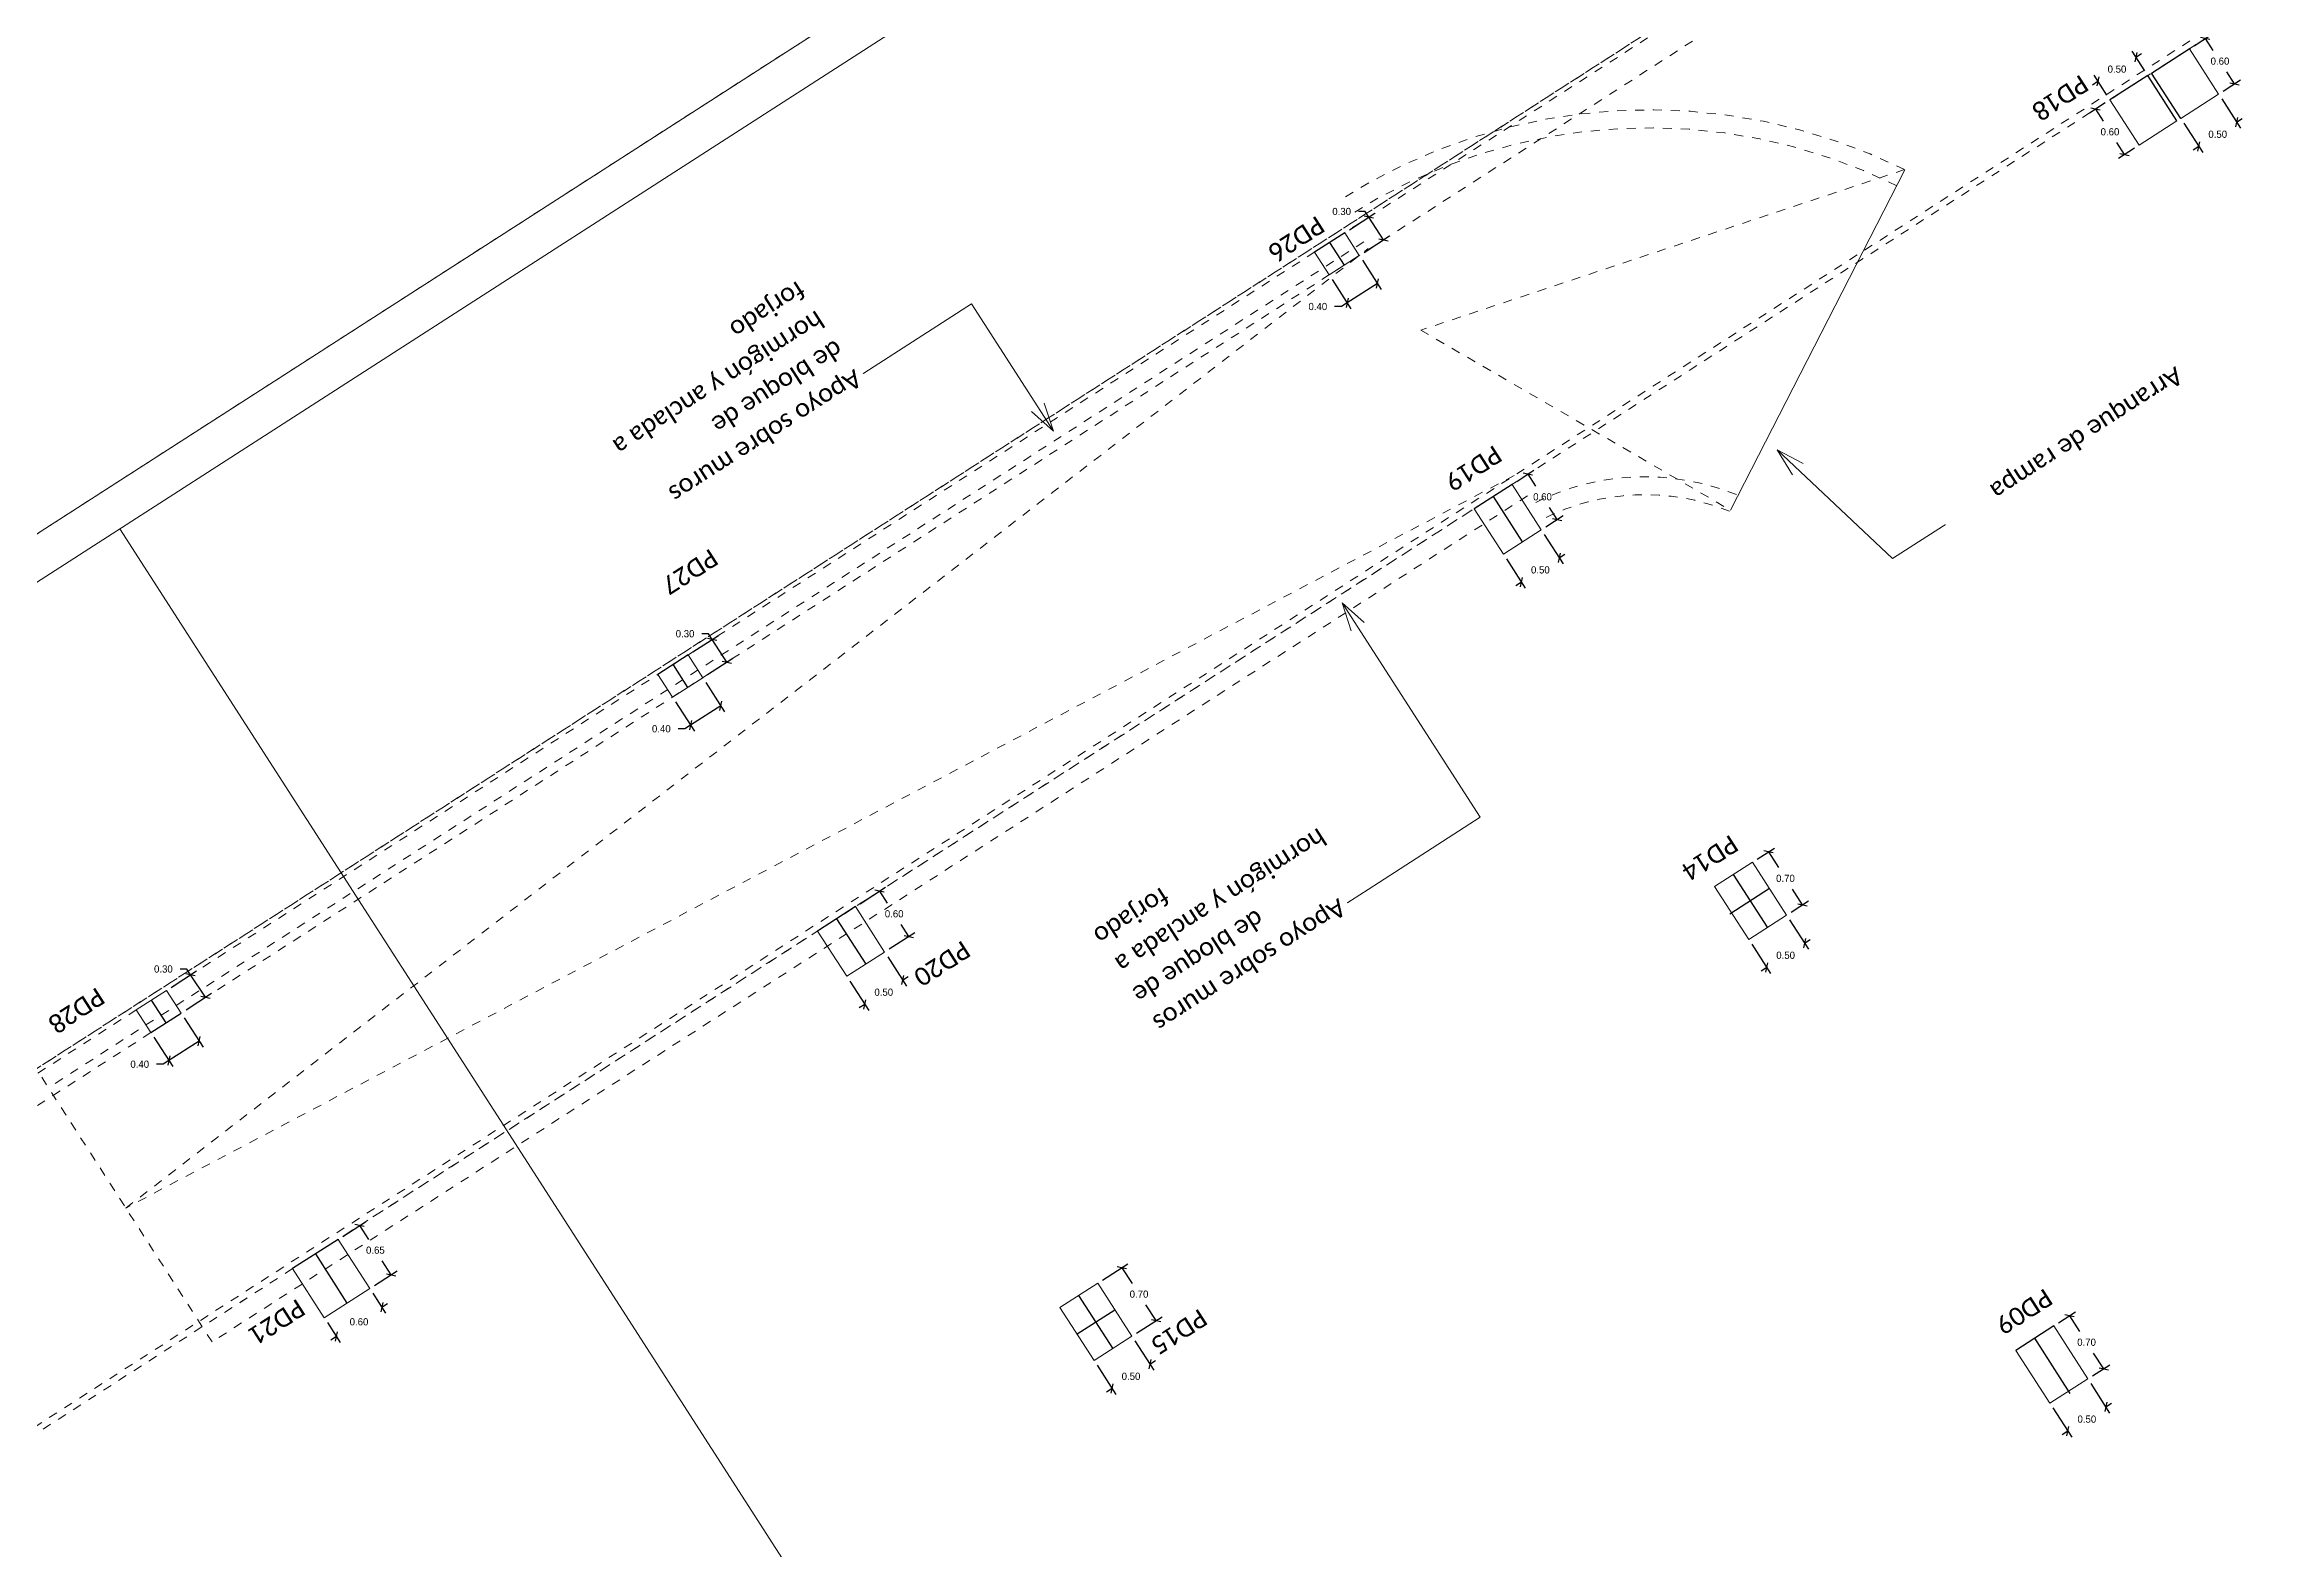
# Model space of a CAD drawing. Header units: metres. Extents: x 448 to 592, y 494 to 631.
# Drawn here: x 467.56 to 492.28, y 574.95 to 591.69 of the extents above; entities that cross this region are included whole.
import ezdxf

# ---------------------------------------------------------------- set-up
doc = ezdxf.new("R2010")
doc.units = ezdxf.units.M
doc.linetypes.add('Trazo general', pattern=[0.001875, 0.00125, -0.000625])
for name, color, linetype, lineweight, true_color in [('0-AR-TXT-1', 5, 'Continuous', 5, 0x0000ff), ('00-AUX-5', 7, 'Trazo general', 5, 0xa80000), ('00-AUX-6', 5, 'Trazo general', 5, 0x0000ff), ('00-AUX-7', 7, 'Continuous', 25, 0xff8000)]:
    doc.layers.add(name, color=color, linetype=linetype, lineweight=lineweight, true_color=true_color)
for name, color, linetype, lineweight in [('00-AUX-1', 7, 'Trazo general', 5), ('00-AUX-2', 7, 'Continuous', 5), ('1-AR-PILARES', 7, 'Continuous', 5), ('1-AR-VISTA', 7, 'Continuous', 5), ('SECC_COTAS', 255, 'Continuous', 9)]:
    doc.layers.add(name, color=color, linetype=linetype, lineweight=lineweight)
doc.styles.add('Calibri', font='calibri.ttf', dxfattribs={"height": 0.2})
doc.dimstyles.get("Standard").update_dxf_attribs({"dimtxt": 0.18, "dimasz": 0.18, "dimexe": 0.18, "dimexo": 0.0625, "dimgap": 0.09, "dimtad": 0, "dimtih": 1, "dimtoh": 1, "dimzin": 0, "dimdsep": 46, "dimtxsty": 'Standard', "dimcen": 0.09, "dimadec": 0, "dimazin": 0, "dimtfac": 1, "dimtdec": 4, "dimtofl": 0, "dimtmove": 0, "dimatfit": 3, "dimfxl": 1, "dimtolj": 1, "dimtzin": 0, "dimarcsym": 0})

# ---------------------------------------------------------------- blocks, each defined once
blk = doc.blocks.new('_Oblique')
at = {"color": 0, "linetype": 'ByBlock', "lineweight": -2}
blk.add_line((-0.5, -0.5), (0.5, 0.5), dxfattribs=at)
blk = doc.blocks.new('*D494')
at = {"layer": 'Defpoints', "color": 0, "transparency": 16777216}
for p in [(471.178, 577.848), (471.311, 577.64), (470.673, 577.524)]:
    blk.add_point(p, dxfattribs=at)
at = {"layer": 'SECC_COTAS', "color": 0, "lineweight": -2, "transparency": 16777216}
for p, q in [((471.211, 577.796), (471.355, 577.573)), ((471.311, 577.64), (471.375, 577.681)), ((470.707, 577.471), (470.85, 577.248)), ((470.807, 577.315), (470.744, 577.275))]:
    blk.add_line(p, q, dxfattribs=at)
at = {"layer": 'SECC_COTAS', "color": 0, "lineweight": -2, "transparency": 16777216, "xscale": 0.075, "yscale": 0.075, "zscale": 0.075}
for p, rotation in [((471.311, 577.64), 212.7553275663712), ((470.807, 577.315), 32.75532756637118)]:
    blk.add_blockref('_Oblique', p, dxfattribs=dict(at, rotation=rotation))
at = {"layer": 'SECC_COTAS', "color": 0, "transparency": 16777216, "insert": (471.059, 577.478), "char_height": 0.08, "attachment_point": 5}
blk.add_mtext('\\A1;0.60', dxfattribs=at)
blk = doc.blocks.new('*D495')
at = {"layer": 'Defpoints', "color": 0, "transparency": 16777216}
for p in [(470.826, 578.395), (471.065, 578.549), (471.178, 577.848)]:
    blk.add_point(p, dxfattribs=at)
at = {"layer": 'SECC_COTAS', "color": 0, "lineweight": -2, "transparency": 16777216}
for p, q in [((470.878, 578.429), (471.132, 578.592)), ((471.065, 578.549), (471.164, 578.395)), ((471.417, 578.002), (471.318, 578.155)), ((471.23, 577.882), (471.484, 578.045))]:
    blk.add_line(p, q, dxfattribs=at)
at = {"layer": 'SECC_COTAS', "color": 0, "lineweight": -2, "transparency": 16777216, "xscale": 0.075, "yscale": 0.075, "zscale": 0.075}
for p, rotation in [((471.065, 578.549), 122.7553275675542), ((471.417, 578.002), 302.7553275675542)]:
    blk.add_blockref('_Oblique', p, dxfattribs=dict(at, rotation=rotation))
at = {"layer": 'SECC_COTAS', "color": 0, "transparency": 16777216, "insert": (471.241, 578.275), "char_height": 0.08, "attachment_point": 5}
blk.add_mtext('\\A1;0.65', dxfattribs=at)
blk = doc.blocks.new('*D498')
at = {"layer": 'Defpoints', "color": 0, "transparency": 16777216}
for p in [(469.082, 580.912), (468.745, 580.695), (468.946, 580.384)]:
    blk.add_point(p, dxfattribs=at)
at = {"layer": 'SECC_COTAS', "color": 0, "lineweight": -2, "transparency": 16777216}
for p, q in [((469.116, 580.859), (469.325, 580.533)), ((468.779, 580.643), (468.989, 580.317)), ((469.282, 580.6), (468.946, 580.384)), ((468.883, 580.343), (468.808, 580.343)), ((468.946, 580.384), (468.883, 580.343))]:
    blk.add_line(p, q, dxfattribs=at)
at = {"layer": 'SECC_COTAS', "color": 0, "lineweight": -2, "transparency": 16777216, "xscale": 0.075, "yscale": 0.075, "zscale": 0.075}
for p, rotation in [((469.282, 580.6), 32.75532757223114), ((468.946, 580.384), 212.7553275722312)]:
    blk.add_blockref('_Oblique', p, dxfattribs=dict(at, rotation=rotation))
at = {"layer": 'SECC_COTAS', "color": 0, "transparency": 16777216, "insert": (468.621, 580.343), "char_height": 0.08, "attachment_point": 5}
blk.add_mtext('\\A1;0.40', dxfattribs=at)
blk = doc.blocks.new('*D499')
at = {"layer": 'Defpoints', "color": 0, "transparency": 16777216}
for p in [(469.186, 581.339), (468.919, 581.164), (469.084, 580.913)]:
    blk.add_point(p, dxfattribs=at)
at = {"layer": 'SECC_COTAS', "color": 0, "lineweight": -2, "transparency": 16777216}
for p, q in [((468.972, 581.198), (469.253, 581.383)), ((469.145, 581.402), (469.07, 581.402)), ((469.186, 581.339), (469.145, 581.402)), ((469.351, 581.088), (469.186, 581.339)), ((469.136, 580.947), (469.418, 581.132))]:
    blk.add_line(p, q, dxfattribs=at)
at = {"layer": 'SECC_COTAS', "color": 0, "lineweight": -2, "transparency": 16777216, "xscale": 0.075, "yscale": 0.075, "zscale": 0.075}
for p, rotation in [((469.186, 581.339), 123.2327822222392), ((469.351, 581.088), 303.2327822222392)]:
    blk.add_blockref('_Oblique', p, dxfattribs=dict(at, rotation=rotation))
at = {"layer": 'SECC_COTAS', "color": 0, "transparency": 16777216, "insert": (468.884, 581.402), "char_height": 0.08, "attachment_point": 5}
blk.add_mtext('\\A1;0.30', dxfattribs=at)
blk = doc.blocks.new('*D500')
at = {"layer": 'Defpoints', "color": 0, "transparency": 16777216}
for p in [(474.88, 584.642), (474.544, 584.426), (474.744, 584.115)]:
    blk.add_point(p, dxfattribs=at)
at = {"layer": 'SECC_COTAS', "color": 0, "lineweight": -2, "transparency": 16777216}
for p, q in [((474.914, 584.59), (475.124, 584.264)), ((474.578, 584.373), (474.788, 584.047)), ((475.081, 584.331), (474.744, 584.115)), ((474.681, 584.074), (474.606, 584.074)), ((474.744, 584.115), (474.681, 584.074))]:
    blk.add_line(p, q, dxfattribs=at)
at = {"layer": 'SECC_COTAS', "color": 0, "lineweight": -2, "transparency": 16777216, "xscale": 0.075, "yscale": 0.075, "zscale": 0.075}
for p, rotation in [((475.081, 584.331), 32.75532757223114), ((474.744, 584.115), 212.7553275722312)]:
    blk.add_blockref('_Oblique', p, dxfattribs=dict(at, rotation=rotation))
at = {"layer": 'SECC_COTAS', "color": 0, "transparency": 16777216, "insert": (474.42, 584.074), "char_height": 0.08, "attachment_point": 5}
blk.add_mtext('\\A1;0.40', dxfattribs=at)
blk = doc.blocks.new('*D501')
at = {"layer": 'Defpoints', "color": 0, "transparency": 16777216}
for p in [(474.987, 585.067), (474.718, 584.895), (474.88, 584.642)]:
    blk.add_point(p, dxfattribs=at)
at = {"layer": 'SECC_COTAS', "color": 0, "lineweight": -2, "transparency": 16777216}
for p, q in [((474.771, 584.929), (475.054, 585.111)), ((474.946, 585.131), (474.871, 585.131)), ((474.987, 585.067), (474.946, 585.131)), ((475.149, 584.815), (474.987, 585.067)), ((474.933, 584.676), (475.216, 584.858))]:
    blk.add_line(p, q, dxfattribs=at)
at = {"layer": 'SECC_COTAS', "color": 0, "lineweight": -2, "transparency": 16777216, "xscale": 0.075, "yscale": 0.075, "zscale": 0.075}
for p, rotation in [((474.987, 585.067), 122.7553275663535), ((475.149, 584.815), 302.7553275663535)]:
    blk.add_blockref('_Oblique', p, dxfattribs=dict(at, rotation=rotation))
at = {"layer": 'SECC_COTAS', "color": 0, "transparency": 16777216, "insert": (474.684, 585.131), "char_height": 0.08, "attachment_point": 5}
blk.add_mtext('\\A1;0.30', dxfattribs=at)
blk = doc.blocks.new('*D503')
at = {"layer": 'Defpoints', "color": 0, "transparency": 16777216}
for p in [(476.903, 581.591), (476.482, 581.321), (476.683, 581.009)]:
    blk.add_point(p, dxfattribs=at)
at = {"layer": 'SECC_COTAS', "color": 0, "lineweight": -2, "transparency": 16777216}
for p, q in [((476.937, 581.539), (477.147, 581.212)), ((477.103, 581.28), (477.166, 581.32)), ((476.516, 581.268), (476.726, 580.942)), ((476.683, 581.009), (476.62, 580.969))]:
    blk.add_line(p, q, dxfattribs=at)
at = {"layer": 'SECC_COTAS', "color": 0, "lineweight": -2, "transparency": 16777216, "xscale": 0.075, "yscale": 0.075, "zscale": 0.075}
for p, rotation in [((477.103, 581.28), 212.7553275710644), ((476.683, 581.009), 32.75532757106439)]:
    blk.add_blockref('_Oblique', p, dxfattribs=dict(at, rotation=rotation))
at = {"layer": 'SECC_COTAS', "color": 0, "transparency": 16777216, "insert": (476.893, 581.144), "char_height": 0.08, "attachment_point": 5}
blk.add_mtext('\\A1;0.50', dxfattribs=at)
blk = doc.blocks.new('*D504')
at = {"layer": 'Defpoints', "color": 0, "transparency": 16777216}
for p in [(476.578, 582.096), (476.847, 582.268), (476.903, 581.591)]:
    blk.add_point(p, dxfattribs=at)
at = {"layer": 'SECC_COTAS', "color": 0, "lineweight": -2, "transparency": 16777216}
for p, q in [((476.631, 582.129), (476.914, 582.312)), ((476.847, 582.268), (476.932, 582.136)), ((477.171, 581.764), (477.086, 581.896)), ((476.955, 581.625), (477.239, 581.807))]:
    blk.add_line(p, q, dxfattribs=at)
at = {"layer": 'SECC_COTAS', "color": 0, "lineweight": -2, "transparency": 16777216, "xscale": 0.075, "yscale": 0.075, "zscale": 0.075}
for p, rotation in [((476.847, 582.268), 122.7553275663469), ((477.171, 581.764), 302.7553275663469)]:
    blk.add_blockref('_Oblique', p, dxfattribs=dict(at, rotation=rotation))
at = {"layer": 'SECC_COTAS', "color": 0, "transparency": 16777216, "insert": (477.009, 582.016), "char_height": 0.08, "attachment_point": 5}
blk.add_mtext('\\A1;0.60', dxfattribs=at)
blk = doc.blocks.new('*D505')
at = {"layer": 'Defpoints', "color": 0, "transparency": 16777216}
for p in [(479.651, 577.319), (479.231, 577.048), (479.431, 576.737)]:
    blk.add_point(p, dxfattribs=at)
at = {"layer": 'SECC_COTAS', "color": 0, "lineweight": -2, "transparency": 16777216}
for p, q in [((479.685, 577.266), (479.895, 576.94)), ((479.265, 576.996), (479.475, 576.67)), ((479.852, 577.007), (479.915, 577.048)), ((479.431, 576.737), (479.368, 576.696))]:
    blk.add_line(p, q, dxfattribs=at)
at = {"layer": 'SECC_COTAS', "color": 0, "lineweight": -2, "transparency": 16777216, "xscale": 0.075, "yscale": 0.075, "zscale": 0.075}
for p, rotation in [((479.852, 577.007), 212.7553275710644), ((479.431, 576.737), 32.75532757106439)]:
    blk.add_blockref('_Oblique', p, dxfattribs=dict(at, rotation=rotation))
at = {"layer": 'SECC_COTAS', "color": 0, "transparency": 16777216, "insert": (479.642, 576.872), "char_height": 0.08, "attachment_point": 5}
blk.add_mtext('\\A1;0.50', dxfattribs=at)
blk = doc.blocks.new('*D506')
at = {"layer": 'Defpoints', "color": 0, "transparency": 16777216}
for p in [(479.273, 577.908), (479.541, 578.08), (479.651, 577.319)]:
    blk.add_point(p, dxfattribs=at)
at = {"layer": 'SECC_COTAS', "color": 0, "lineweight": -2, "transparency": 16777216}
for p, q in [((479.325, 577.941), (479.608, 578.124)), ((479.541, 578.08), (479.653, 577.906)), ((479.92, 577.492), (479.808, 577.666)), ((479.704, 577.353), (479.987, 577.535))]:
    blk.add_line(p, q, dxfattribs=at)
at = {"layer": 'SECC_COTAS', "color": 0, "lineweight": -2, "transparency": 16777216, "xscale": 0.075, "yscale": 0.075, "zscale": 0.075}
for p, rotation in [((479.541, 578.08), 122.755327566357), ((479.92, 577.492), 302.755327566357)]:
    blk.add_blockref('_Oblique', p, dxfattribs=dict(at, rotation=rotation))
at = {"layer": 'SECC_COTAS', "color": 0, "transparency": 16777216, "insert": (479.731, 577.786), "char_height": 0.08, "attachment_point": 5}
blk.add_mtext('\\A1;0.70', dxfattribs=at)
blk = doc.blocks.new('*D529')
at = {"layer": 'Defpoints', "color": 0, "transparency": 16777216}
for p in [(482.18, 589.339), (481.844, 589.122), (482.044, 588.811)]:
    blk.add_point(p, dxfattribs=at)
at = {"layer": 'SECC_COTAS', "color": 0, "lineweight": -2, "transparency": 16777216}
for p, q in [((482.214, 589.286), (482.424, 588.96)), ((481.878, 589.07), (482.087, 588.744)), ((482.381, 589.027), (482.044, 588.811)), ((481.981, 588.77), (481.906, 588.77)), ((482.044, 588.811), (481.981, 588.77))]:
    blk.add_line(p, q, dxfattribs=at)
at = {"layer": 'SECC_COTAS', "color": 0, "lineweight": -2, "transparency": 16777216, "xscale": 0.075, "yscale": 0.075, "zscale": 0.075}
for p, rotation in [((482.381, 589.027), 32.75532757223114), ((482.044, 588.811), 212.7553275722312)]:
    blk.add_blockref('_Oblique', p, dxfattribs=dict(at, rotation=rotation))
at = {"layer": 'SECC_COTAS', "color": 0, "transparency": 16777216, "insert": (481.719, 588.77), "char_height": 0.08, "attachment_point": 5}
blk.add_mtext('\\A1;0.40', dxfattribs=at)
blk = doc.blocks.new('*D530')
at = {"layer": 'Defpoints', "color": 0, "transparency": 16777216}
for p in [(482.286, 589.764), (482.018, 589.591), (482.18, 589.339)]:
    blk.add_point(p, dxfattribs=at)
at = {"layer": 'SECC_COTAS', "color": 0, "lineweight": -2, "transparency": 16777216}
for p, q in [((482.07, 589.625), (482.354, 589.807)), ((482.246, 589.827), (482.171, 589.827)), ((482.286, 589.764), (482.246, 589.827)), ((482.449, 589.511), (482.286, 589.764)), ((482.233, 589.373), (482.516, 589.555))]:
    blk.add_line(p, q, dxfattribs=at)
at = {"layer": 'SECC_COTAS', "color": 0, "lineweight": -2, "transparency": 16777216, "xscale": 0.075, "yscale": 0.075, "zscale": 0.075}
for p, rotation in [((482.286, 589.764), 122.7553275663535), ((482.449, 589.511), 302.7553275663535)]:
    blk.add_blockref('_Oblique', p, dxfattribs=dict(at, rotation=rotation))
at = {"layer": 'SECC_COTAS', "color": 0, "transparency": 16777216, "insert": (481.984, 589.827), "char_height": 0.08, "attachment_point": 5}
blk.add_mtext('\\A1;0.30', dxfattribs=at)
blk = doc.blocks.new('*D545')
at = {"layer": 'Defpoints', "color": 0, "transparency": 16777216}
for p in [(484.203, 586.287), (483.782, 586.017), (483.983, 585.705)]:
    blk.add_point(p, dxfattribs=at)
at = {"layer": 'SECC_COTAS', "color": 0, "lineweight": -2, "transparency": 16777216}
for p, q in [((484.237, 586.235), (484.446, 585.909)), ((484.403, 585.976), (484.466, 586.017)), ((483.816, 585.964), (484.026, 585.638)), ((483.983, 585.705), (483.919, 585.665))]:
    blk.add_line(p, q, dxfattribs=at)
at = {"layer": 'SECC_COTAS', "color": 0, "lineweight": -2, "transparency": 16777216, "xscale": 0.075, "yscale": 0.075, "zscale": 0.075}
for p, rotation in [((484.403, 585.976), 212.7553275710534), ((483.983, 585.705), 32.7553275710535)]:
    blk.add_blockref('_Oblique', p, dxfattribs=dict(at, rotation=rotation))
at = {"layer": 'SECC_COTAS', "color": 0, "transparency": 16777216, "insert": (484.193, 585.841), "char_height": 0.08, "attachment_point": 5}
blk.add_mtext('\\A1;0.50', dxfattribs=at)
blk = doc.blocks.new('*D546')
at = {"layer": 'Defpoints', "color": 0, "transparency": 16777216}
for p in [(483.878, 586.792), (484.055, 586.906), (484.203, 586.287)]:
    blk.add_point(p, dxfattribs=at)
at = {"layer": 'SECC_COTAS', "color": 0, "lineweight": -2, "transparency": 16777216}
for p, q in [((483.931, 586.826), (484.122, 586.949)), ((484.055, 586.906), (484.14, 586.774)), ((484.38, 586.401), (484.295, 586.534)), ((484.255, 586.321), (484.447, 586.445))]:
    blk.add_line(p, q, dxfattribs=at)
at = {"layer": 'SECC_COTAS', "color": 0, "lineweight": -2, "transparency": 16777216, "xscale": 0.075, "yscale": 0.075, "zscale": 0.075}
for p, rotation in [((484.055, 586.906), 122.7553275663605), ((484.38, 586.401), 302.7553275663605)]:
    blk.add_blockref('_Oblique', p, dxfattribs=dict(at, rotation=rotation))
at = {"layer": 'SECC_COTAS', "color": 0, "transparency": 16777216, "insert": (484.217, 586.654), "char_height": 0.08, "attachment_point": 5}
blk.add_mtext('\\A1;0.60', dxfattribs=at)
blk = doc.blocks.new('*D547')
at = {"layer": 'Defpoints', "color": 0, "transparency": 16777216}
for p in [(486.93, 582.002), (486.51, 581.731), (486.71, 581.42)]:
    blk.add_point(p, dxfattribs=at)
at = {"layer": 'SECC_COTAS', "color": 0, "lineweight": -2, "transparency": 16777216}
for p, q in [((486.964, 581.949), (487.174, 581.623)), ((486.544, 581.679), (486.753, 581.352)), ((487.131, 581.69), (487.194, 581.731)), ((486.71, 581.42), (486.647, 581.379))]:
    blk.add_line(p, q, dxfattribs=at)
at = {"layer": 'SECC_COTAS', "color": 0, "lineweight": -2, "transparency": 16777216, "xscale": 0.075, "yscale": 0.075, "zscale": 0.075}
for p, rotation in [((487.131, 581.69), 212.7553275710534), ((486.71, 581.42), 32.7553275710535)]:
    blk.add_blockref('_Oblique', p, dxfattribs=dict(at, rotation=rotation))
at = {"layer": 'SECC_COTAS', "color": 0, "transparency": 16777216, "insert": (486.92, 581.555), "char_height": 0.08, "attachment_point": 5}
blk.add_mtext('\\A1;0.50', dxfattribs=at)
blk = doc.blocks.new('*D548')
at = {"layer": 'Defpoints', "color": 0, "transparency": 16777216}
for p in [(486.551, 582.59), (486.729, 582.704), (486.93, 582.002)]:
    blk.add_point(p, dxfattribs=at)
at = {"layer": 'SECC_COTAS', "color": 0, "lineweight": -2, "transparency": 16777216}
for p, q in [((486.604, 582.624), (486.796, 582.748)), ((486.729, 582.704), (486.841, 582.53)), ((486.983, 582.035), (487.175, 582.159)), ((487.107, 582.116), (486.995, 582.29))]:
    blk.add_line(p, q, dxfattribs=at)
at = {"layer": 'SECC_COTAS', "color": 0, "lineweight": -2, "transparency": 16777216, "xscale": 0.075, "yscale": 0.075, "zscale": 0.075}
for p, rotation in [((486.729, 582.704), 122.7553275662403), ((487.107, 582.116), 302.7553275662403)]:
    blk.add_blockref('_Oblique', p, dxfattribs=dict(at, rotation=rotation))
at = {"layer": 'SECC_COTAS', "color": 0, "transparency": 16777216, "insert": (486.918, 582.41), "char_height": 0.08, "attachment_point": 5}
blk.add_mtext('\\A1;0.70', dxfattribs=at)
blk = doc.blocks.new('*D549')
at = {"layer": 'Defpoints', "color": 0, "transparency": 16777216}
for p in [(490.279, 576.843), (489.858, 576.573), (490.059, 576.261)]:
    blk.add_point(p, dxfattribs=at)
at = {"layer": 'SECC_COTAS', "color": 0, "lineweight": -2, "transparency": 16777216}
for p, q in [((490.313, 576.791), (490.522, 576.464)), ((489.892, 576.52), (490.102, 576.194)), ((490.479, 576.532), (490.542, 576.572)), ((490.059, 576.261), (489.995, 576.221))]:
    blk.add_line(p, q, dxfattribs=at)
at = {"layer": 'SECC_COTAS', "color": 0, "lineweight": -2, "transparency": 16777216, "xscale": 0.075, "yscale": 0.075, "zscale": 0.075}
for p, rotation in [((490.479, 576.532), 212.7553275710534), ((490.059, 576.261), 32.7553275710535)]:
    blk.add_blockref('_Oblique', p, dxfattribs=dict(at, rotation=rotation))
at = {"layer": 'SECC_COTAS', "color": 0, "transparency": 16777216, "insert": (490.269, 576.396), "char_height": 0.08, "attachment_point": 5}
blk.add_mtext('\\A1;0.50', dxfattribs=at)
blk = doc.blocks.new('*D550')
at = {"layer": 'Defpoints', "color": 0, "transparency": 16777216}
for p in [(489.9, 577.432), (490.077, 577.546), (490.279, 576.843)]:
    blk.add_point(p, dxfattribs=at)
at = {"layer": 'SECC_COTAS', "color": 0, "lineweight": -2, "transparency": 16777216}
for p, q in [((489.953, 577.466), (490.144, 577.589)), ((490.077, 577.546), (490.189, 577.371)), ((490.456, 576.957), (490.344, 577.131)), ((490.331, 576.877), (490.523, 577))]:
    blk.add_line(p, q, dxfattribs=at)
at = {"layer": 'SECC_COTAS', "color": 0, "lineweight": -2, "transparency": 16777216, "xscale": 0.075, "yscale": 0.075, "zscale": 0.075}
for p, rotation in [((490.077, 577.546), 122.7553275663616), ((490.456, 576.957), 302.7553275663616)]:
    blk.add_blockref('_Oblique', p, dxfattribs=dict(at, rotation=rotation))
at = {"layer": 'SECC_COTAS', "color": 0, "transparency": 16777216, "insert": (490.266, 577.251), "char_height": 0.08, "attachment_point": 5}
blk.add_mtext('\\A1;0.70', dxfattribs=at)
blk = doc.blocks.new('*D563')
at = {"layer": 'Defpoints', "color": 0, "transparency": 16777216}
for p in [(491.734, 591.133), (491.313, 590.862), (491.514, 590.551)]:
    blk.add_point(p, dxfattribs=at)
at = {"layer": 'SECC_COTAS', "color": 0, "lineweight": -2, "transparency": 16777216}
for p, q in [((491.768, 591.08), (491.977, 590.754)), ((491.347, 590.809), (491.557, 590.483)), ((491.934, 590.821), (491.997, 590.862)), ((491.514, 590.551), (491.451, 590.51))]:
    blk.add_line(p, q, dxfattribs=at)
at = {"layer": 'SECC_COTAS', "color": 0, "lineweight": -2, "transparency": 16777216, "xscale": 0.075, "yscale": 0.075, "zscale": 0.075}
for p, rotation in [((491.934, 590.821), 212.7553275710534), ((491.514, 590.551), 32.7553275710535)]:
    blk.add_blockref('_Oblique', p, dxfattribs=dict(at, rotation=rotation))
at = {"layer": 'SECC_COTAS', "color": 0, "transparency": 16777216, "insert": (491.724, 590.686), "char_height": 0.08, "attachment_point": 5}
blk.add_mtext('\\A1;0.50', dxfattribs=at)
blk = doc.blocks.new('*D564')
at = {"layer": 'Defpoints', "color": 0, "transparency": 16777216}
for p in [(491.586, 591.751), (491.409, 591.637), (491.734, 591.133)]:
    blk.add_point(p, dxfattribs=at)
at = {"layer": 'SECC_COTAS', "color": 0, "lineweight": -2, "transparency": 16777216}
for p, q in [((491.462, 591.671), (491.654, 591.794)), ((491.586, 591.751), (491.671, 591.619)), ((491.786, 591.166), (491.978, 591.29)), ((491.911, 591.246), (491.826, 591.379))]:
    blk.add_line(p, q, dxfattribs=at)
at = {"layer": 'SECC_COTAS', "color": 0, "lineweight": -2, "transparency": 16777216, "xscale": 0.075, "yscale": 0.075, "zscale": 0.075}
for p, rotation in [((491.586, 591.751), 122.7553275663605), ((491.911, 591.246), 302.7553275663605)]:
    blk.add_blockref('_Oblique', p, dxfattribs=dict(at, rotation=rotation))
at = {"layer": 'SECC_COTAS', "color": 0, "transparency": 16777216, "insert": (491.749, 591.499), "char_height": 0.08, "attachment_point": 5}
blk.add_mtext('\\A1;0.60', dxfattribs=at)
blk = doc.blocks.new('*D615')
at = {"layer": 'Defpoints', "color": 0, "transparency": 16777216}
for p in [(490.394, 591.275), (490.947, 591.34), (490.526, 591.069)]:
    blk.add_point(p, dxfattribs=at)
at = {"layer": 'SECC_COTAS', "color": 0, "lineweight": -2, "transparency": 16777216}
for p, q in [((490.913, 591.392), (490.771, 591.612)), ((490.814, 591.545), (490.877, 591.586)), ((490.394, 591.275), (490.331, 591.234)), ((490.492, 591.122), (490.351, 591.342))]:
    blk.add_line(p, q, dxfattribs=at)
at = {"layer": 'SECC_COTAS', "color": 0, "lineweight": -2, "transparency": 16777216, "xscale": 0.075, "yscale": 0.075, "zscale": 0.075}
for p, rotation in [((490.814, 591.545), 212.7553275710534), ((490.394, 591.275), 32.7553275710535)]:
    blk.add_blockref('_Oblique', p, dxfattribs=dict(at, rotation=rotation))
at = {"layer": 'SECC_COTAS', "color": 0, "transparency": 16777216, "insert": (490.604, 591.41), "char_height": 0.08, "attachment_point": 5}
blk.add_mtext('\\A1;0.50', dxfattribs=at)
blk = doc.blocks.new('*D616')
at = {"layer": 'Defpoints', "color": 0, "transparency": 16777216}
for p in [(490.364, 590.965), (490.526, 591.069), (490.851, 590.564)]:
    blk.add_point(p, dxfattribs=at)
at = {"layer": 'SECC_COTAS', "color": 0, "lineweight": -2, "transparency": 16777216}
for p, q in [((490.474, 591.035), (490.297, 590.922)), ((490.364, 590.965), (490.449, 590.833)), ((490.689, 590.46), (490.604, 590.593)), ((490.798, 590.531), (490.621, 590.417))]:
    blk.add_line(p, q, dxfattribs=at)
at = {"layer": 'SECC_COTAS', "color": 0, "lineweight": -2, "transparency": 16777216, "xscale": 0.075, "yscale": 0.075, "zscale": 0.075}
for p, rotation in [((490.364, 590.965), 122.7553275663376), ((490.689, 590.46), 302.7553275663376)]:
    blk.add_blockref('_Oblique', p, dxfattribs=dict(at, rotation=rotation))
at = {"layer": 'SECC_COTAS', "color": 0, "transparency": 16777216, "insert": (490.526, 590.713), "char_height": 0.08, "attachment_point": 5}
blk.add_mtext('\\A1;0.60', dxfattribs=at)

msp = doc.modelspace()

# ---------------------------------------------------------------- linework, layer by layer
at = {"layer": '0-AR-TXT-1'}
for p, q in [((477.868, 588.799), (476.62, 587.996)), ((478.779, 587.383), (477.868, 588.799)), ((478.779, 587.383), (478.535, 587.604)), ((478.779, 587.383), (478.678, 587.696)), ((486.826, 587.178), (487.115, 587.023)), ((486.826, 587.178), (486.998, 586.899)), ((486.826, 587.178), (488.11, 585.968)), ((488.913, 586.484), (489.188, 586.661)), ((488.11, 585.968), (488.913, 586.484)), ((481.99, 585.476), (482.234, 585.255)), ((481.99, 585.476), (482.091, 585.163)), ((481.99, 585.476), (483.525, 583.091)), ((483.525, 583.091), (482.277, 582.288)), ((482.277, 582.288), (481.999, 582.109))]:
    msp.add_line(p, q, dxfattribs=at)
at = {"layer": '00-AUX-1'}
for p, q in [((488.243, 590.293), (482.863, 588.508)), ((482.231, 589.49), (467.606, 580.082)), ((468.467, 578.744), (482.28, 589.414)), ((482.863, 588.508), (486.307, 586.506)), ((483.903, 586.891), (468.467, 578.744)), ((483.941, 586.833), (470.826, 578.395)), ((484.049, 586.664), (469.425, 577.255)), ((469.425, 577.255), (467.498, 580.25)), ((470.321, 578.07), (469.316, 577.424))]:
    msp.add_line(p, q, dxfattribs=at)
for centre, radius, start, end in [((485.404, 584.56), 6.398, 63.6549, 122.7553), ((485.404, 584.56), 6.198, 63.6549, 122.7553), ((485.352, 584.178), 2.7, 67.8049, 117.0162), ((485.352, 584.178), 2.5, 67.8049, 117.0162)]:
    msp.add_arc(centre, radius, start, end, dxfattribs=at)
at = {"layer": '00-AUX-2'}
for p, q in [((514.566, 616.536), (451.979, 576.27)), ((514.539, 615.984), (452.601, 576.135)), ((486.307, 586.506), (488.247, 590.291))]:
    msp.add_line(p, q, dxfattribs=at)
at = {"layer": '00-AUX-5'}
for p, q in [((495.814, 598.467), (468.919, 581.164)), ((495.977, 598.215), (469.084, 580.913)), ((468.583, 580.948), (462.305, 576.909)), ((468.745, 580.695), (462.467, 576.656))]:
    msp.add_line(p, q, dxfattribs=at)
at = {"layer": '00-AUX-6'}
for p, q in [((451.979, 576.27), (514.566, 616.536)), ((518.318, 613.004), (454.684, 572.065)), ((518.083, 612.853), (454.448, 571.914)), ((521.354, 610.986), (456.491, 569.256)), ((521.421, 610.946), (470.826, 578.395)), ((470.321, 578.07), (464.207, 574.137))]:
    msp.add_line(p, q, dxfattribs=at)
at = {"layer": '00-AUX-7', "color": 1}
for p, q in [((490.989, 591.367), (491.418, 591.643)), ((490.947, 591.34), (490.526, 591.069)), ((491.271, 590.835), (490.947, 591.34)), ((491.313, 590.862), (490.989, 591.367)), ((483.878, 586.792), (483.458, 586.521)), ((483.668, 586.657), (483.992, 586.152)), ((474.718, 584.895), (474.382, 584.678)), ((474.55, 584.787), (474.712, 584.534)), ((486.72, 581.866), (486.341, 582.455)), ((476.578, 582.096), (476.158, 581.825)), ((486.741, 582.296), (486.299, 582.012)), ((476.368, 581.96), (476.693, 581.456)), ((468.745, 580.695), (469.082, 580.912)), ((468.916, 580.805), (468.753, 581.057)), ((470.826, 578.395), (470.321, 578.07)), ((470.574, 578.233), (470.925, 577.686)), ((479.042, 577.343), (479.462, 577.613)), ((479.441, 577.184), (479.062, 577.772)), ((489.9, 577.432), (489.479, 577.161)), ((490.085, 576.683), (489.69, 577.297))]:
    msp.add_line(p, q, dxfattribs=at)
at = {"layer": '00-AUX-7'}
for p, q in [((482.018, 589.591), (481.681, 589.375)), ((481.85, 589.483), (482.012, 589.231)), ((470.828, 578.396), (470.826, 578.395))]:
    msp.add_line(p, q, dxfattribs=at)
at = {"layer": '1-AR-PILARES'}
for p, q in [((491.409, 591.637), (490.989, 591.367)), ((491.734, 591.133), (491.409, 591.637)), ((490.947, 591.34), (490.526, 591.069)), ((491.271, 590.835), (490.947, 591.34)), ((490.989, 591.367), (491.313, 590.862)), ((490.526, 591.069), (490.851, 590.564)), ((491.313, 590.862), (491.734, 591.133)), ((490.851, 590.564), (491.271, 590.835)), ((482.018, 589.591), (481.681, 589.375)), ((482.18, 589.339), (482.018, 589.591)), ((481.681, 589.375), (481.844, 589.122)), ((481.844, 589.122), (482.18, 589.339)), ((483.878, 586.792), (483.458, 586.521)), ((484.203, 586.287), (483.878, 586.792)), ((483.458, 586.521), (483.782, 586.017)), ((483.782, 586.017), (484.203, 586.287)), ((474.88, 584.642), (474.718, 584.895)), ((474.382, 584.678), (474.544, 584.426)), ((474.544, 584.426), (474.88, 584.642)), ((486.551, 582.59), (486.131, 582.32)), ((486.93, 582.002), (486.551, 582.59)), ((486.131, 582.32), (486.51, 581.731)), ((476.903, 581.591), (476.578, 582.096)), ((476.158, 581.825), (476.482, 581.321)), ((486.51, 581.731), (486.93, 582.002)), ((476.482, 581.321), (476.903, 581.591)), ((468.919, 581.164), (468.583, 580.948)), ((469.082, 580.912), (468.919, 581.164)), ((468.583, 580.948), (468.745, 580.695)), ((471.178, 577.848), (470.826, 578.395)), ((470.321, 578.07), (470.673, 577.524)), ((479.273, 577.908), (478.852, 577.637)), ((479.651, 577.319), (479.273, 577.908)), ((470.673, 577.524), (471.178, 577.848)), ((478.852, 577.637), (479.231, 577.048)), ((489.9, 577.432), (489.479, 577.161)), ((490.279, 576.843), (489.9, 577.432)), ((479.231, 577.048), (479.651, 577.319)), ((489.479, 577.161), (489.858, 576.573)), ((489.858, 576.573), (490.279, 576.843))]:
    msp.add_line(p, q, dxfattribs=at)
at = {"layer": '1-AR-VISTA'}
for p, q in [((514.539, 615.984), (452.601, 576.135)), ((506.34, 527.326), (468.399, 586.299))]:
    msp.add_line(p, q, dxfattribs=at)

# ---------------------------------------------------------------- dimensions: what is measured, and where the dimension line sits
at = {"layer": 'SECC_COTAS'}
for p1, p2, distance, picture, middle in [((491.734, 591.133), (491.409, 591.637), -0.211, '*D564', (491.749, 591.499)), ((491.734, 591.133), (491.313, 590.862), 0.37, '*D563', (491.724, 590.686)), ((484.203, 586.287), (483.782, 586.017), 0.37, '*D545', (484.193, 585.841)), ((474.88, 584.642), (474.718, 584.895), -0.319, '*D501', (474.684, 585.131)), ((474.88, 584.642), (474.544, 584.426), 0.37, '*D500', (474.42, 584.074)), ((486.93, 582.002), (486.51, 581.731), 0.37, '*D547', (486.92, 581.555)), ((469.084, 580.913), (468.919, 581.164), -0.319, '*D499', (468.884, 581.402)), ((469.082, 580.912), (468.745, 580.695), 0.37, '*D498', (468.621, 580.343)), ((471.178, 577.848), (470.826, 578.395), -0.284, '*D495', (471.241, 578.275)), ((490.279, 576.843), (489.858, 576.573), 0.37, '*D549', (490.269, 576.396))]:
    dim = msp.add_aligned_dim(p1=p1, p2=p2, distance=distance, dimstyle='Standard', override={"dimtxt": 0.08, "dimasz": 0.075, "dimexe": 0.08, "dimgap": 0.08, "dimblk1": 'Oblique', "dimblk2": 'Oblique', "dimsah": 1}, dxfattribs=at)
    dim.commit()
    dim.dimension.update_dxf_attribs({"geometry": picture, "text_midpoint": middle})

# ---------------------------------------------------------------- next in the draw order: texts
at = {"layer": '0-AR-TXT-1', "char_height": 0.2, "attachment_point": 1, "rotation": 212.7553, "style": 'Calibri', "bg_fill": 3, "box_fill_scale": 1.25, "bg_fill_color": 256, "bg_fill_true_color": 13158600, "bg_fill_transparency": 0}
for s, insert, width in [('PD18', (490.308, 591.188), 0.82574), ('Apoyo sobre muros ', (476.674, 587.912), 3.14262), ('Arranque de rampa', (491.362, 587.941), 3.05443), ('Apoyo sobre muros ', (482.056, 582.027), 3.05443)]:
    msp.add_mtext(s, dxfattribs=dict(at, insert=insert, width=width))
at = {"layer": '0-AR-TXT-1', "color": 3, "char_height": 0.2, "width": 0.79367, "attachment_point": 1, "rotation": 212.7553, "style": 'Calibri', "bg_fill": 3, "box_fill_scale": 1.25, "bg_fill_color": 256, "bg_fill_true_color": 13158600, "bg_fill_transparency": 0}
for s, insert in [('PD26', (481.816, 589.618)), ('PD19', (483.787, 587.067)), ('PD14', (486.414, 582.734)), ('PD20', (477.877, 581.558)), ('PD28', (468.253, 581.037)), ('PD09', (489.909, 577.689)), ('PD21', (470.481, 577.573)), ('PD15', (480.511, 577.463))]:
    msp.add_mtext(s, dxfattribs=dict(at, insert=insert))

# ---------------------------------------------------------------- next in the draw order: texts
at = {"layer": '0-AR-TXT-1', "char_height": 0.2, "attachment_point": 1, "rotation": 212.7553, "style": 'Calibri', "bg_fill": 3, "box_fill_scale": 1.25, "bg_fill_color": 256, "bg_fill_true_color": 13158600, "bg_fill_transparency": 0}
for insert, width in [((476.463, 588.24), 2.13249), ((481.144, 581.904), 2.0443)]:
    msp.add_mtext('de bloque de ', dxfattribs=dict(at, insert=insert, width=width))
at = {"layer": '0-AR-TXT-1', "color": 3, "insert": (475.072, 585.917), "char_height": 0.2, "width": 0.79367, "attachment_point": 1, "rotation": 212.7553, "style": 'Calibri', "bg_fill": 3, "box_fill_scale": 1.25, "bg_fill_color": 256, "bg_fill_true_color": 13158600, "bg_fill_transparency": 0}
msp.add_mtext('PD27', dxfattribs=at)

# ---------------------------------------------------------------- next in the draw order: dimensions: what is measured, and where the dimension line sits
at = {"layer": 'SECC_COTAS'}
for p1, p2, distance, picture, middle in [((490.947, 591.34), (490.526, 591.069), -0.244, '*D615', (490.604, 591.41)), ((490.851, 590.564), (490.526, 591.069), 0.193, '*D616', (490.526, 590.713)), ((482.18, 589.339), (482.018, 589.591), -0.319, '*D530', (481.984, 589.827)), ((482.18, 589.339), (481.844, 589.122), 0.37, '*D529', (481.719, 588.77)), ((484.203, 586.287), (483.878, 586.792), -0.211, '*D546', (484.217, 586.654)), ((486.93, 582.002), (486.551, 582.59), -0.211, '*D548', (486.918, 582.41)), ((476.903, 581.591), (476.578, 582.096), -0.319, '*D504', (477.009, 582.016)), ((476.903, 581.591), (476.482, 581.321), 0.37, '*D503', (476.893, 581.144)), ((479.651, 577.319), (479.273, 577.908), -0.319, '*D506', (479.731, 577.786)), ((470.673, 577.524), (471.178, 577.848), -0.247, '*D494', (471.059, 577.478)), ((490.279, 576.843), (489.9, 577.432), -0.211, '*D550', (490.266, 577.251)), ((479.651, 577.319), (479.231, 577.048), 0.37, '*D505', (479.642, 576.872))]:
    dim = msp.add_aligned_dim(p1=p1, p2=p2, distance=distance, dimstyle='Standard', override={"dimtxt": 0.08, "dimasz": 0.075, "dimexe": 0.08, "dimgap": 0.08, "dimblk1": 'Oblique', "dimblk2": 'Oblique', "dimsah": 1}, dxfattribs=at)
    dim.commit()
    dim.dimension.update_dxf_attribs({"geometry": picture, "text_midpoint": middle})

# ---------------------------------------------------------------- next in the draw order: texts
at = {"layer": '0-AR-TXT-1', "char_height": 0.2, "attachment_point": 1, "rotation": 212.7553, "style": 'Calibri', "bg_fill": 3, "box_fill_scale": 1.25, "bg_fill_color": 256, "bg_fill_true_color": 13158600, "bg_fill_transparency": 0}
for insert, width in [((476.252, 588.568), 3.43122), ((481.834, 582.812), 3.34304)]:
    msp.add_mtext('hormigón y anclada a ', dxfattribs=dict(at, insert=insert, width=width))

# ---------------------------------------------------------------- next in the draw order: texts
at = {"layer": '0-AR-TXT-1', "char_height": 0.2, "width": 1.13038, "attachment_point": 1, "rotation": 212.7553, "style": 'Calibri', "bg_fill": 3, "box_fill_scale": 1.25, "bg_fill_color": 256, "bg_fill_true_color": 13158600, "bg_fill_transparency": 0}
for insert in [(476.041, 588.896), (480.087, 582.153)]:
    msp.add_mtext('forjado', dxfattribs=dict(at, insert=insert))

doc.saveas('drawing.dxf')
